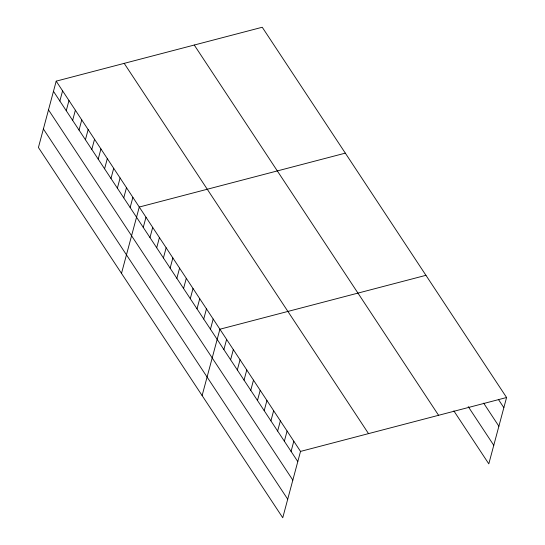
<?xml version="1.0" encoding="UTF-8"?>
<svg xmlns="http://www.w3.org/2000/svg" width="545" height="545" viewBox="0 0 545 545"><rect width="100%" height="100%" fill="white"/><g stroke="black" fill="none" stroke-linecap="round" stroke-linejoin="round"><path stroke-width="0.82" d="M56.196 81.151L38.422 147.491L282.746 517.75L300.52 451.41L56.196 81.151L262.254 27.25L506.578 397.509L488.804 463.85L453.862 410.903M59.861 101.016L62.586 90.838M66.252 110.696L68.977 100.518M72.642 120.384L75.367 110.206M79.032 130.064L81.757 119.886M85.422 139.745L88.147 129.574M91.812 149.432L94.537 139.254M98.202 159.113L100.927 148.942M104.592 168.8L107.317 158.622M110.982 178.481L113.707 168.303M117.373 188.168L120.098 177.99M123.763 197.849L126.488 187.671M130.153 207.536L132.878 197.358M121.494 273.379L139.268 207.039L345.326 153.138M143.26 227.401L145.985 217.223M149.977 237.579L152.702 227.408M156.694 247.764L159.426 237.586M163.418 257.949L166.143 247.771M170.135 268.126L172.86 257.949M176.853 278.311L179.578 268.133M183.57 288.489L186.301 278.318M190.294 298.674L193.019 288.496M197.011 308.858L199.736 298.68M203.728 319.036L206.46 308.858M210.452 329.221L213.177 319.043M202.12 395.568L219.894 329.228L425.952 275.32M223.886 349.583L226.611 339.406M230.603 359.768L233.335 349.59M237.327 369.946L240.052 359.775M244.044 380.131L246.769 369.953M250.761 390.315L253.486 380.137M257.478 400.493L260.21 390.315M264.202 410.678L266.927 400.5M270.92 420.856L273.644 410.685M277.637 431.041L280.362 420.863M284.354 441.225L287.086 431.047M291.078 451.403L293.803 441.225M300.52 451.41L506.578 397.509M498.477 399.54L503.853 407.68M483.653 403.137L498.886 426.217M468.237 406.625L493.77 445.313M194.258 45.037L438.582 415.297M124.199 63.363L368.522 433.622M53.471 91.328L297.795 461.588M48.505 109.865L292.829 480.118M43.389 128.961L287.712 499.213"/></g></svg>
